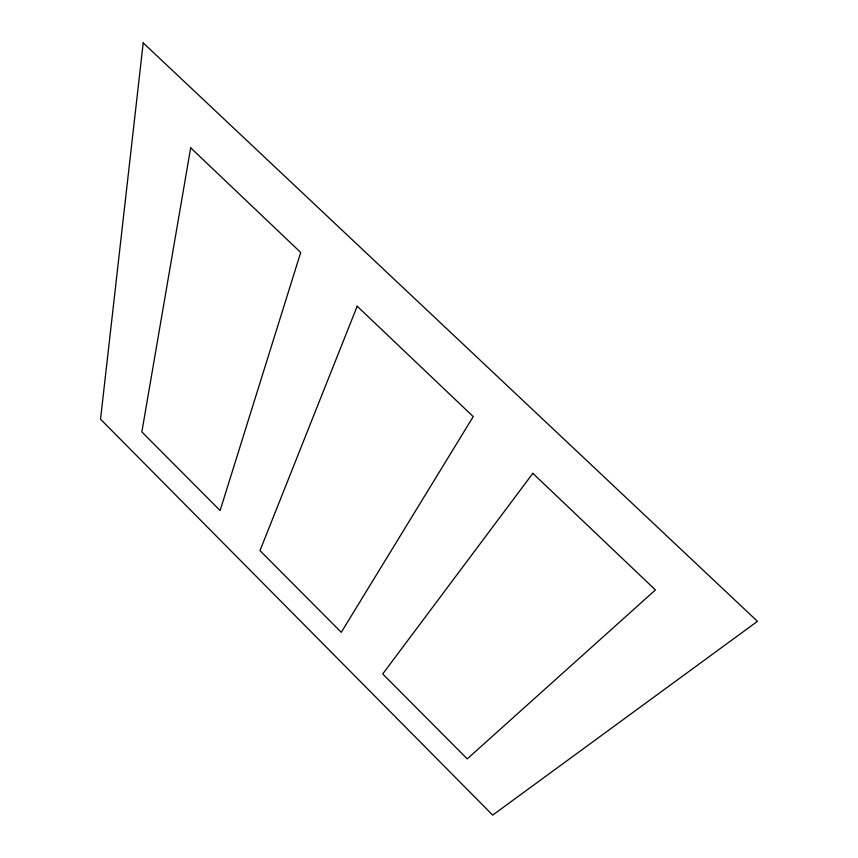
<?xml version="1.0" encoding="UTF-8"?>
<svg xmlns="http://www.w3.org/2000/svg" width="858" height="858" viewBox="0 0 858 858"><rect width="100%" height="100%" fill="white"/><g stroke="black" fill="none" stroke-linecap="round" stroke-linejoin="round"><path stroke-width="1.29" d="M143.2 42.9L100.536 419.197L492.685 815.1L757.464 621.331L143.2 42.9M190.68 147.801L141.86 431.917L220.109 510.553L300.708 252.477L190.68 147.801M357.185 306.209L259.985 550.621L341.28 632.303L473.23 416.613L357.185 306.209M532.85 473.326L382.722 673.948L467.235 758.88L655.426 589.939L532.85 473.326"/></g></svg>
